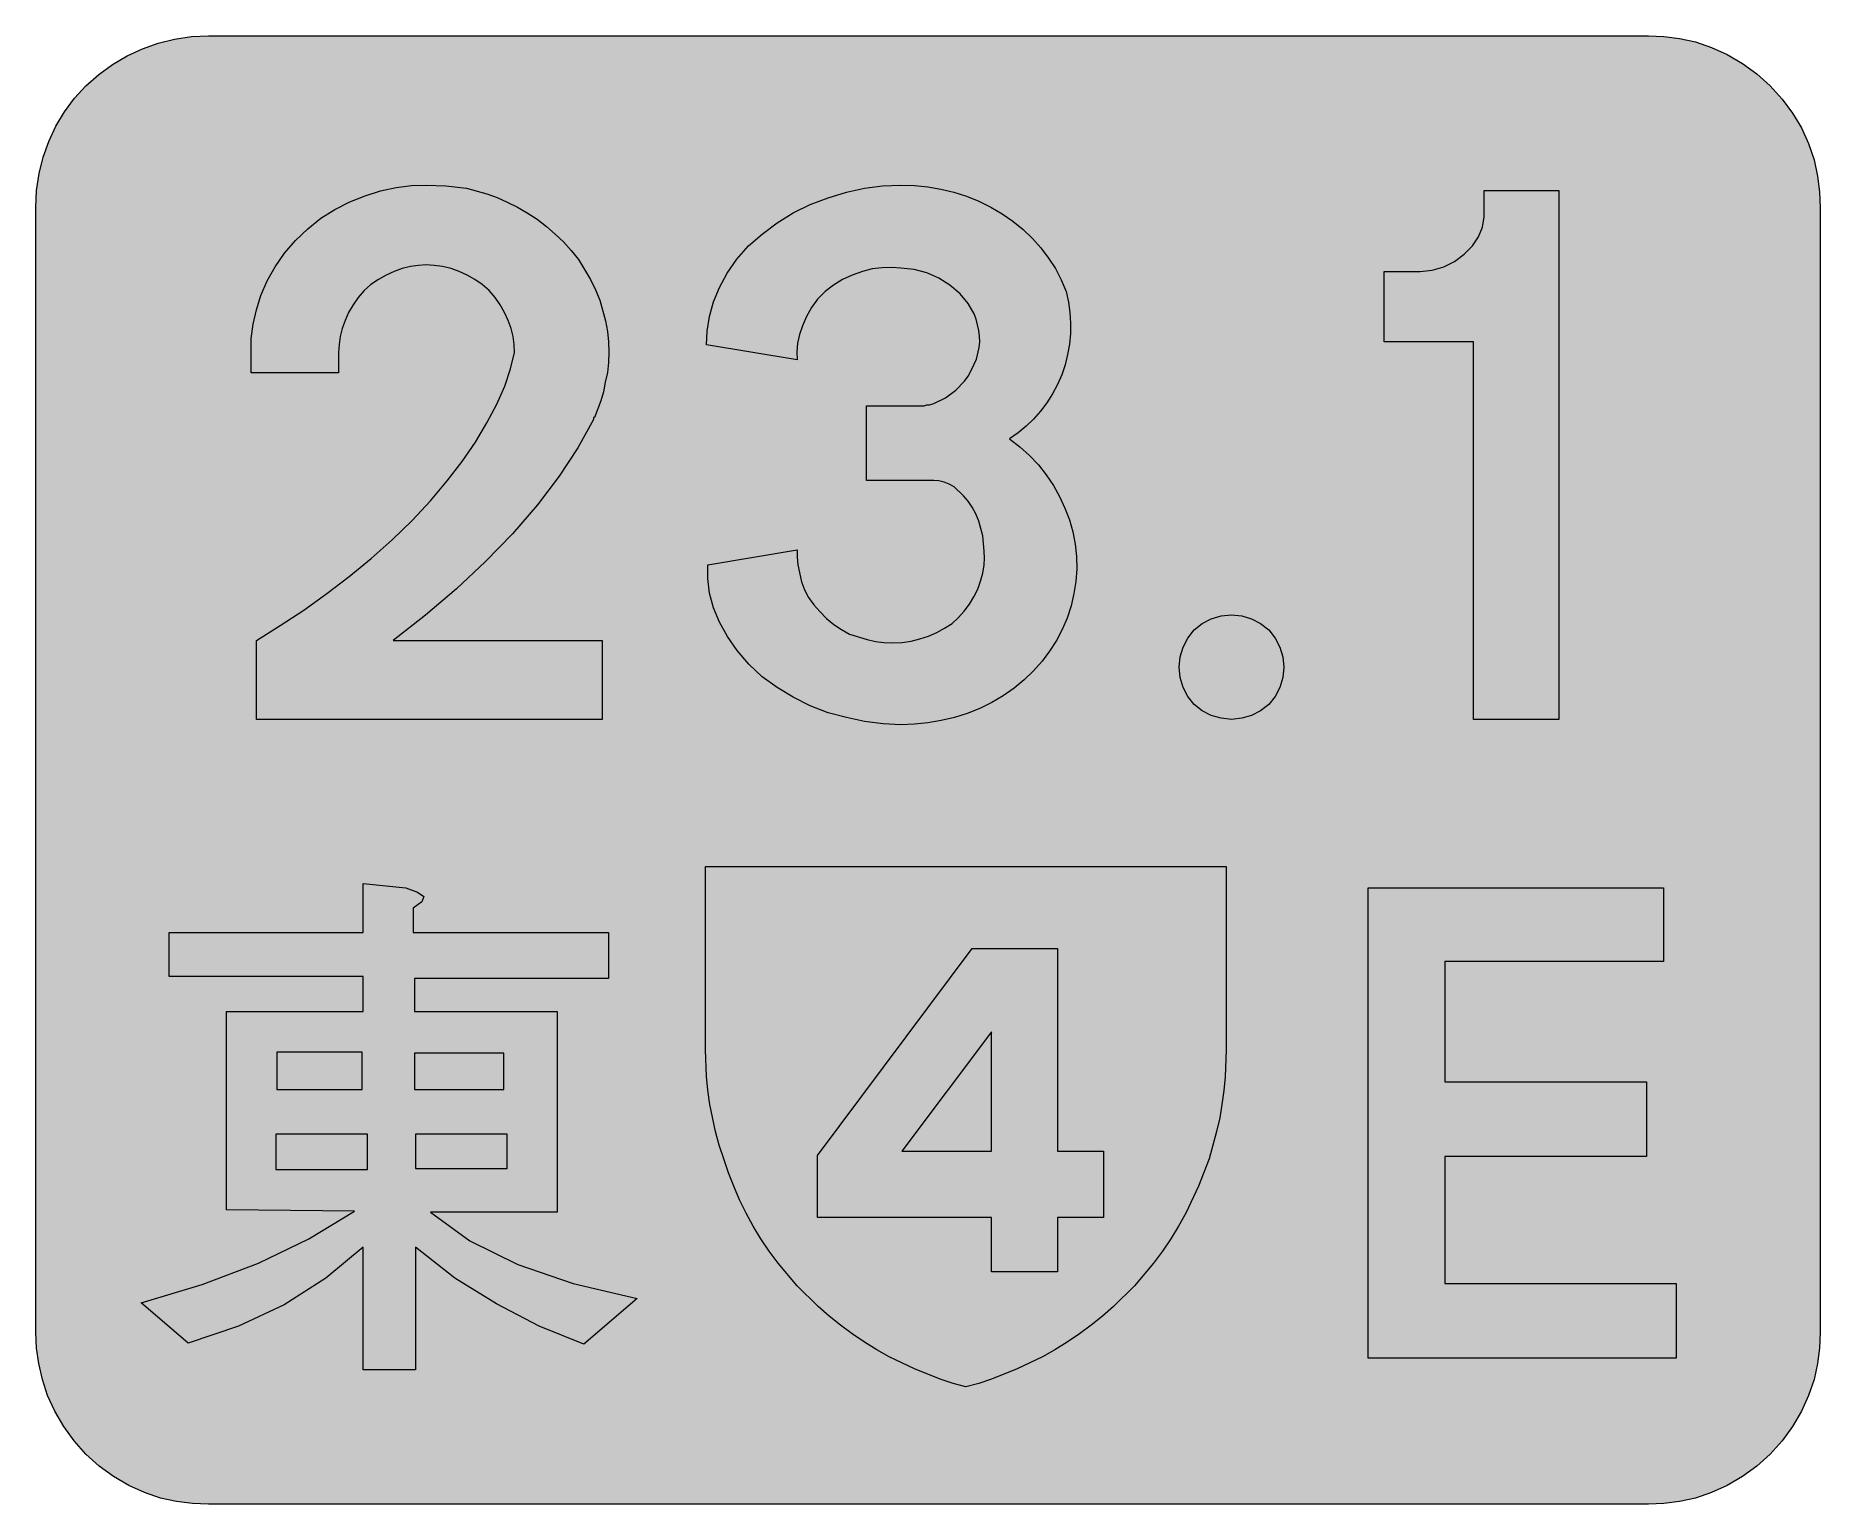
# Model space of a CAD drawing. Header units: metres. Extents: x 135 to 436, y 12 to 260.
import ezdxf

# ---------------------------------------------------------------- set-up
doc = ezdxf.new("R2010")
doc.units = ezdxf.units.M
for name, color, linetype, true_color in [('FILL_BLACK_000000', 7, 'Continuous', 0x000000), ('FILL_BLUE_0000FF', 7, 'Continuous', 0x0000ff), ('FILL_WHITE_FFFFFF', 7, 'Continuous', 0xffffff), ('FILL_YELLOW_FFFF00', 7, 'Continuous', 0xffff00)]:
    doc.layers.add(name, color=color, linetype=linetype, true_color=true_color)

msp = doc.modelspace()

# ---------------------------------------------------------------- hatches: boundary and pattern name
at = {"layer": 'FILL_BLACK_000000', "true_color": 0x000000}
h = msp.add_hatch(color=7, dxfattribs=at)
h.dxf.hatch_style = 1
h.paths.add_polyline_path([(314.82, 60.48), (307.08, 60.48), (307.08, 51.3), (295.92, 51.3), (295.92, 60.48), (266.58, 60.48), (266.58, 70.92), (292.68, 105.84), (307.08, 105.84), (307.08, 71.64), (314.82, 71.64), (314.82, 60.48)])
h.paths.add_polyline_path([(295.92, 71.64), (295.92, 91.8), (280.8, 71.64), (295.92, 71.64)], flags=16)
at = {"layer": 'FILL_BLUE_0000FF', "true_color": 0x0000ff}
h = msp.add_hatch(color=7, dxfattribs=at)
h.dxf.hatch_style = 1
h.paths.add_polyline_path([(406.8, 259.92), (409.4, 259.81), (412.04, 259.47), (414.72, 258.86), (417.42, 257.94), (420.08, 256.72), (422.64, 255.24), (425.06, 253.48), (427.32, 251.46), (429.34, 249.23), (431.1, 246.87), (432.58, 244.37), (433.8, 241.74), (434.72, 238.94), (435.33, 236.2), (435.67, 233.54), (435.78, 230.94), (435.78, 41.04), (435.67, 38.44), (435.33, 35.8), (434.72, 33.12), (433.8, 30.42), (432.58, 27.76), (431.1, 25.2), (429.34, 22.78), (427.32, 20.52), (425.06, 18.49), (422.64, 16.74), (420.08, 15.25), (417.42, 14.04), (414.72, 13.12), (412.04, 12.51), (409.4, 12.17), (406.8, 12.06), (163.8, 12.06), (161.1, 12.17), (158.4, 12.51), (155.7, 13.12), (153, 14.04), (150.34, 15.25), (147.78, 16.74), (145.36, 18.49), (143.1, 20.52), (141.15, 22.78), (139.39, 25.2), (137.86, 27.76), (136.62, 30.42), (135.78, 33.12), (135.16, 35.8), (134.77, 38.44), (134.64, 41.04), (134.64, 230.94), (134.78, 233.82), (135.2, 236.65), (135.89, 239.41), (136.84, 242.08), (138.05, 244.64), (139.5, 247.06), (141.19, 249.35), (143.1, 251.46), (145.27, 253.37), (147.6, 255.06), (150.06, 256.51), (152.64, 257.71), (155.32, 258.67), (158.08, 259.36), (160.92, 259.78), (163.8, 259.92), (406.8, 259.92)])
at = {"layer": 'FILL_WHITE_FFFFFF', "true_color": 0xffffff}
h = msp.add_hatch(color=7, dxfattribs=at)
h.dxf.hatch_style = 1
h.paths.add_polyline_path([(171, 203.04), (171, 208.8), (171.35, 211.23), (171.88, 213.66), (172.65, 216.09), (173.7, 218.52), (175.05, 220.91), (176.65, 223.2), (178.48, 225.35), (180.54, 227.34), (182.77, 229.1), (185.13, 230.6), (187.63, 231.87), (190.26, 232.92), (192.85, 233.73), (195.46, 234.29), (198.03, 234.62), (200.52, 234.72), (203.87, 234.58), (207.36, 234.18), (210.78, 233.21), (212.52, 232.59), (214.2, 231.84), (215.92, 230.99), (217.6, 230.04), (219.24, 228.95), (220.86, 227.7), (222.31, 226.45), (223.69, 225.11), (225.01, 223.68), (226.26, 222.12), (228.26, 218.77), (229.12, 217.03), (229.86, 215.28), (230.78, 211.77), (231.1, 210.01), (231.3, 208.26), (231.37, 206.51), (231.3, 204.77), (231.1, 203.07), (230.76, 201.42), (230.43, 199.83), (229.99, 198.31), (228.96, 195.48), (228.78, 195.48), (228.78, 195.12), (226.11, 190.36), (222.95, 185.56), (219.29, 180.72), (215.1, 175.86), (210.56, 171.17), (205.63, 166.59), (200.39, 162.14), (194.94, 157.86), (230.22, 157.86), (230.22, 144.54), (171.9, 144.54), (171.9, 157.86), (175.92, 160.36), (179.86, 162.99), (183.75, 165.76), (187.56, 168.66), (191.27, 171.69), (194.8, 174.85), (198.14, 178.1), (201.24, 181.44), (204.07, 184.78), (206.62, 188.08), (208.86, 191.34), (210.78, 194.58), (212.47, 197.75), (213.79, 200.79), (214.78, 203.69), (215.46, 206.46), (215.39, 207.81), (215.19, 209.16), (214.85, 210.51), (214.38, 211.86), (213.77, 213.2), (213.03, 214.51), (212.15, 215.76), (211.14, 216.9), (210, 217.91), (208.75, 218.79), (207.44, 219.53), (206.1, 220.14), (204.72, 220.61), (203.31, 220.95), (201.9, 221.15), (200.52, 221.22), (199.25, 221.15), (197.89, 220.95), (196.5, 220.61), (195.12, 220.14), (193.78, 219.53), (192.46, 218.79), (191.22, 217.91), (190.08, 216.9), (189.07, 215.76), (188.19, 214.51), (187.45, 213.2), (186.84, 211.86), (186.37, 210.51), (186.03, 209.16), (185.83, 207.81), (185.76, 206.46), (185.76, 203.04), (171, 203.04)])
h = msp.add_hatch(color=7, dxfattribs=at)
h.dxf.hatch_style = 1
h.paths.add_polyline_path([(294.73, 171.75), (294.7, 172.93), (294.48, 175.5), (293.78, 178), (293.29, 179.22), (292.68, 180.36), (291.97, 181.38), (291.22, 182.27), (289.62, 183.78), (288.78, 184.25), (287.91, 184.59), (287.04, 184.79), (286.2, 184.86), (274.86, 184.86), (274.86, 197.46), (284.58, 197.46), (285.03, 197.62), (285.48, 197.64), (286.2, 197.82), (288.15, 198.79), (289.89, 200.07), (291.36, 201.62), (291.98, 202.48), (292.5, 203.4), (293.38, 205.32), (293.85, 207.27), (293.93, 208.25), (293.92, 209.22), (293.8, 210.19), (293.58, 211.14), (293.33, 212.08), (292.98, 212.99), (291.98, 214.74), (290.62, 216.35), (288.9, 217.8), (287.05, 219.01), (285.03, 219.91), (282.88, 220.48), (280.62, 220.68), (279.08, 220.77), (277.45, 220.75), (275.79, 220.55), (274.14, 220.14), (272.42, 219.53), (270.79, 218.77), (269.25, 217.84), (267.84, 216.72), (266.59, 215.44), (265.54, 214.04), (264.7, 212.54), (264.06, 210.96), (263.51, 209.48), (263.2, 208.01), (263.1, 206.58), (263.16, 205.2), (247.86, 207.72), (247.97, 210.07), (248.33, 212.51), (249, 214.98), (250.02, 217.44), (251.3, 219.86), (252.94, 222.21), (254.93, 224.43), (257.22, 226.44), (259.75, 228.36), (262.46, 230.04), (265.35, 231.45), (268.38, 232.56), (271.44, 233.5), (274.5, 234.18), (277.56, 234.58), (280.62, 234.72), (282.91, 234.64), (285.16, 234.42), (287.39, 234.04), (289.57, 233.5), (291.71, 232.82), (293.78, 231.99), (295.79, 231), (297.72, 229.86), (299.55, 228.59), (301.26, 227.2), (302.83, 225.7), (304.27, 224.1), (305.56, 222.4), (306.71, 220.6), (307.69, 218.7), (308.52, 216.72), (308.92, 214.96), (309.17, 213.18), (309.27, 211.41), (309.24, 209.63), (309.07, 207.87), (308.77, 206.11), (308.35, 204.38), (307.8, 202.68), (307.07, 201.03), (306.22, 199.45), (305.26, 197.95), (304.2, 196.54), (303.04, 195.22), (301.78, 194), (300.42, 192.88), (298.98, 191.88), (300.73, 190.53), (302.35, 189.06), (303.83, 187.47), (305.17, 185.78), (306.36, 184), (307.41, 182.13), (308.31, 180.2), (309.06, 178.2), (309.64, 176.16), (310.04, 174.09), (310.26, 172.01), (310.3, 169.92), (310.16, 167.83), (309.84, 165.75), (309.36, 163.68), (308.7, 161.64), (307.87, 159.71), (306.89, 157.84), (305.74, 156.04), (304.45, 154.33), (303.01, 152.71), (301.44, 151.19), (299.73, 149.78), (297.9, 148.5), (295.96, 147.36), (293.93, 146.37), (291.83, 145.54), (289.66, 144.85), (287.45, 144.32), (285.19, 143.94), (282.91, 143.72), (280.62, 143.64), (277.63, 143.77), (274.5, 144.18), (271.44, 144.83), (268.38, 145.62), (265.35, 146.83), (262.46, 148.27), (259.75, 149.92), (257.22, 151.74), (254.96, 153.86), (253.01, 156.13), (251.37, 158.5), (250.02, 160.92), (249, 163.38), (248.35, 165.85), (248.05, 168.29), (248.04, 170.64), (263.16, 173.16), (263.12, 171.91), (263.25, 170.59), (263.88, 167.76), (264.38, 166.42), (265.07, 165.1), (265.93, 163.86), (266.94, 162.72), (268.08, 161.57), (269.32, 160.56), (270.64, 159.68), (271.98, 158.94), (274.93, 158.02), (276.36, 157.7), (277.74, 157.5), (279.29, 157.44), (280.83, 157.53), (282.35, 157.75), (283.84, 158.11), (285.28, 158.59), (286.68, 159.2), (288, 159.91), (289.26, 160.74), (290.36, 161.73), (291.34, 162.82), (292.22, 163.98), (292.97, 165.22), (293.6, 166.51), (294.09, 167.85), (294.45, 169.23), (294.66, 170.64), (294.73, 171.75)])
h = msp.add_hatch(color=7, dxfattribs=at)
h.dxf.hatch_style = 1
h.paths.add_polyline_path([(377.28, 144.54), (377.28, 208.26), (362.16, 208.26), (362.16, 220.14), (368.28, 220.14), (370.29, 220.34), (372.24, 220.9), (374.05, 221.81), (375.66, 223.02), (377.08, 224.43), (378.11, 225.97), (378.77, 227.6), (379.08, 229.32), (379.08, 233.82), (391.68, 233.82), (391.68, 144.54), (377.28, 144.54)])
h = msp.add_hatch(color=7, dxfattribs=at)
h.dxf.hatch_style = 1
h.paths.add_polyline_path([(345.07, 151.62), (344.59, 149.94), (343.8, 148.4), (342.72, 147.06), (341.31, 145.98), (339.77, 145.19), (338.14, 144.71), (336.42, 144.54), (334.68, 144.71), (333, 145.19), (331.46, 145.98), (330.12, 147.06), (329.04, 148.4), (328.25, 149.94), (327.77, 151.62), (327.6, 153.36), (327.77, 155.08), (328.25, 156.71), (329.04, 158.25), (330.12, 159.66), (331.46, 160.74), (333, 161.53), (334.68, 162.01), (336.42, 162.18), (338.14, 162.01), (339.77, 161.53), (341.31, 160.74), (342.72, 159.66), (343.8, 158.25), (344.59, 156.71), (345.07, 155.08), (345.24, 153.36), (345.07, 151.62)])
h = msp.add_hatch(color=7, dxfattribs=at)
h.dxf.hatch_style = 1
h.paths.add_polyline_path([(198.36, 112.68), (198.36, 108.54), (231.3, 108.54), (231.3, 100.8), (198.54, 100.8), (198.54, 95.22), (222.66, 95.22), (222.66, 61.38), (201.24, 61.38), (207.9, 56.52), (216, 52.56), (225.36, 49.32), (236.16, 46.8), (227.16, 39.06), (219.6, 42.12), (212.4, 45.9), (205.38, 50.22), (198.72, 55.44), (198.72, 34.74), (189.9, 34.74), (189.9, 55.44), (183.6, 50.22), (176.58, 45.72), (168.84, 42.12), (160.38, 39.24), (152.46, 46.08), (162.72, 49.14), (172.26, 52.74), (180.72, 56.88), (188.46, 61.56), (166.86, 61.74), (166.86, 95.22), (189.9, 95.22), (189.9, 101.16), (157.14, 101.16), (157.14, 108.54), (189.9, 108.54), (189.9, 116.82), (197.1, 116.1), (199.08, 115.38), (200.16, 114.66), (199.8, 113.76), (198.36, 112.68)])
h.paths.add_polyline_path([(189.72, 82.08), (189.72, 88.38), (175.32, 88.38), (175.32, 82.08), (189.72, 82.08)], flags=16)
h.paths.add_polyline_path([(198.72, 68.76), (214.2, 68.76), (214.2, 74.52), (198.72, 74.52), (198.72, 68.76)], flags=16)
h.paths.add_polyline_path([(198.54, 88.2), (198.54, 82.08), (213.66, 82.08), (213.66, 88.2), (198.54, 88.2)], flags=16)
h.paths.add_polyline_path([(190.62, 74.52), (175.14, 74.52), (175.14, 68.58), (190.62, 68.58), (190.62, 74.52)], flags=16)
h = msp.add_hatch(color=7, dxfattribs=at)
h.dxf.hatch_style = 1
h.paths.add_polyline_path([(359.46, 116.1), (409.32, 116.1), (409.32, 103.68), (372.42, 103.68), (372.42, 83.34), (406.44, 83.34), (406.44, 70.74), (372.42, 70.74), (372.42, 49.32), (411.48, 49.32), (411.48, 36.72), (359.46, 36.72), (359.46, 116.1)])
at = {"layer": 'FILL_YELLOW_FFFF00', "true_color": 0xffff00}
h = msp.add_hatch(color=7, dxfattribs=at)
h.dxf.hatch_style = 1
h.paths.add_polyline_path([(289.44, 32.46), (287.28, 33.19), (282.96, 34.92), (278.66, 36.97), (276.56, 38.13), (274.5, 39.42), (272.44, 40.81), (270.45, 42.29), (268.53, 43.84), (266.67, 45.47), (263.16, 48.96), (259.92, 52.74), (258.42, 54.79), (257.02, 56.89), (255.72, 59.03), (254.52, 61.22), (253.42, 63.45), (252.43, 65.73), (251.53, 68.03), (250.74, 70.38), (249.99, 72.68), (249.37, 74.97), (248.4, 79.56), (248.06, 81.96), (247.84, 84.29), (247.68, 88.74), (247.68, 119.7), (335.52, 119.7), (335.52, 88.74), (335.36, 84.22), (335.14, 81.88), (334.8, 79.56), (334.44, 77.26), (333.92, 74.97), (332.64, 70.38), (330.85, 65.73), (328.7, 61.22), (327.49, 59.03), (326.19, 56.89), (324.78, 54.79), (323.28, 52.74), (320.04, 48.96), (316.53, 45.47), (314.67, 43.84), (312.75, 42.29), (310.76, 40.81), (308.7, 39.42), (306.64, 38.13), (304.54, 36.97), (300.24, 34.92), (295.92, 33.19), (293.76, 32.46), (291.6, 31.86), (289.44, 32.46)])

# ---------------------------------------------------------------- linework, layer by layer
at = {"layer": 'FILL_BLACK_000000', "lineweight": 0, "true_color": 0x000000}
for points in [[(314.82, 60.48), (307.08, 60.48), (307.08, 51.3), (295.92, 51.3), (295.92, 60.48), (266.58, 60.48), (266.58, 70.92), (292.68, 105.84), (307.08, 105.84), (307.08, 71.64), (314.82, 71.64)], [(295.92, 71.64), (295.92, 91.8), (280.8, 71.64)]]:
    msp.add_lwpolyline(points, close=True, dxfattribs=at)
at = {"layer": 'FILL_BLUE_0000FF', "lineweight": 0, "true_color": 0x0000ff}
msp.add_lwpolyline([(406.8, 259.92), (409.4, 259.81), (412.04, 259.47), (414.72, 258.86), (417.42, 257.94), (420.08, 256.72), (422.64, 255.24), (425.06, 253.48), (427.32, 251.46), (429.34, 249.23), (431.1, 246.87), (432.58, 244.37), (433.8, 241.74), (434.72, 238.94), (435.33, 236.2), (435.67, 233.54), (435.78, 230.94), (435.78, 41.04), (435.67, 38.44), (435.33, 35.8), (434.72, 33.12), (433.8, 30.42), (432.58, 27.76), (431.1, 25.2), (429.34, 22.78), (427.32, 20.52), (425.06, 18.49), (422.64, 16.74), (420.08, 15.25), (417.42, 14.04), (414.72, 13.12), (412.04, 12.51), (409.4, 12.17), (406.8, 12.06), (163.8, 12.06), (161.1, 12.17), (158.4, 12.51), (155.7, 13.12), (153, 14.04), (150.34, 15.25), (147.78, 16.74), (145.36, 18.49), (143.1, 20.52), (141.15, 22.78), (139.39, 25.2), (137.86, 27.76), (136.62, 30.42), (135.78, 33.12), (135.16, 35.8), (134.77, 38.44), (134.64, 41.04), (134.64, 230.94), (134.78, 233.82), (135.2, 236.65), (135.89, 239.41), (136.84, 242.08), (138.05, 244.64), (139.5, 247.06), (141.19, 249.35), (143.1, 251.46), (145.27, 253.37), (147.6, 255.06), (150.06, 256.51), (152.64, 257.71), (155.32, 258.67), (158.08, 259.36), (160.92, 259.78), (163.8, 259.92)], close=True, dxfattribs=at)
at = {"layer": 'FILL_WHITE_FFFFFF', "lineweight": 0, "true_color": 0xffffff}
for points in [[(171, 203.04), (171, 208.8), (171.35, 211.23), (171.88, 213.66), (172.65, 216.09), (173.7, 218.52), (175.05, 220.91), (176.65, 223.2), (178.48, 225.35), (180.54, 227.34), (182.77, 229.1), (185.13, 230.6), (187.63, 231.87), (190.26, 232.92), (192.85, 233.73), (195.46, 234.29), (198.03, 234.62), (200.52, 234.72), (203.87, 234.58), (207.36, 234.18), (210.78, 233.21), (212.52, 232.59), (214.2, 231.84), (215.92, 230.99), (217.6, 230.04), (219.24, 228.95), (220.86, 227.7), (222.31, 226.45), (223.69, 225.11), (225.01, 223.68), (226.26, 222.12), (228.26, 218.77), (229.12, 217.03), (229.86, 215.28), (230.78, 211.77), (231.1, 210.01), (231.3, 208.26), (231.37, 206.51), (231.3, 204.77), (231.1, 203.07), (230.76, 201.42), (230.43, 199.83), (229.99, 198.31), (228.96, 195.48), (228.78, 195.48), (228.78, 195.12), (226.11, 190.36), (222.95, 185.56), (219.29, 180.72), (215.1, 175.86), (210.56, 171.17), (205.63, 166.59), (200.39, 162.14), (194.94, 157.86), (230.22, 157.86), (230.22, 144.54), (171.9, 144.54), (171.9, 157.86), (175.92, 160.36), (179.86, 162.99), (183.75, 165.76), (187.56, 168.66), (191.27, 171.69), (194.8, 174.85), (198.14, 178.1), (201.24, 181.44), (204.07, 184.78), (206.62, 188.08), (208.86, 191.34), (210.78, 194.58), (212.47, 197.75), (213.79, 200.79), (214.78, 203.69), (215.46, 206.46), (215.39, 207.81), (215.19, 209.16), (214.85, 210.51), (214.38, 211.86), (213.77, 213.2), (213.03, 214.51), (212.15, 215.76), (211.14, 216.9), (210, 217.91), (208.75, 218.79), (207.44, 219.53), (206.1, 220.14), (204.72, 220.61), (203.31, 220.95), (201.9, 221.15), (200.52, 221.22), (199.25, 221.15), (197.89, 220.95), (196.5, 220.61), (195.12, 220.14), (193.78, 219.53), (192.46, 218.79), (191.22, 217.91), (190.08, 216.9), (189.07, 215.76), (188.19, 214.51), (187.45, 213.2), (186.84, 211.86), (186.37, 210.51), (186.03, 209.16), (185.83, 207.81), (185.76, 206.46), (185.76, 203.04)], [(294.73, 171.75), (294.7, 172.93), (294.48, 175.5), (293.78, 178), (293.29, 179.22), (292.68, 180.36), (291.97, 181.38), (291.22, 182.27), (289.62, 183.78), (288.78, 184.25), (287.91, 184.59), (287.04, 184.79), (286.2, 184.86), (274.86, 184.86), (274.86, 197.46), (284.58, 197.46), (285.03, 197.62), (285.48, 197.64), (286.2, 197.82), (288.15, 198.79), (289.89, 200.07), (291.36, 201.62), (291.98, 202.48), (292.5, 203.4), (293.38, 205.32), (293.85, 207.27), (293.93, 208.25), (293.92, 209.22), (293.8, 210.19), (293.58, 211.14), (293.33, 212.08), (292.98, 212.99), (291.98, 214.74), (290.62, 216.35), (288.9, 217.8), (287.05, 219.01), (285.03, 219.91), (282.88, 220.48), (280.62, 220.68), (279.08, 220.77), (277.45, 220.75), (275.79, 220.55), (274.14, 220.14), (272.42, 219.53), (270.79, 218.77), (269.25, 217.84), (267.84, 216.72), (266.59, 215.44), (265.54, 214.04), (264.7, 212.54), (264.06, 210.96), (263.51, 209.48), (263.2, 208.01), (263.1, 206.58), (263.16, 205.2), (247.86, 207.72), (247.97, 210.07), (248.33, 212.51), (249, 214.98), (250.02, 217.44), (251.3, 219.86), (252.94, 222.21), (254.93, 224.43), (257.22, 226.44), (259.75, 228.36), (262.46, 230.04), (265.35, 231.45), (268.38, 232.56), (271.44, 233.5), (274.5, 234.18), (277.56, 234.58), (280.62, 234.72), (282.91, 234.64), (285.16, 234.42), (287.39, 234.04), (289.57, 233.5), (291.71, 232.82), (293.78, 231.99), (295.79, 231), (297.72, 229.86), (299.55, 228.59), (301.26, 227.2), (302.83, 225.7), (304.27, 224.1), (305.56, 222.4), (306.71, 220.6), (307.69, 218.7), (308.52, 216.72), (308.92, 214.96), (309.17, 213.18), (309.27, 211.41), (309.24, 209.63), (309.07, 207.87), (308.77, 206.11), (308.35, 204.38), (307.8, 202.68), (307.07, 201.03), (306.22, 199.45), (305.26, 197.95), (304.2, 196.54), (303.04, 195.22), (301.78, 194), (300.42, 192.88), (298.98, 191.88), (300.73, 190.53), (302.35, 189.06), (303.83, 187.47), (305.17, 185.78), (306.36, 184), (307.41, 182.13), (308.31, 180.2), (309.06, 178.2), (309.64, 176.16), (310.04, 174.09), (310.26, 172.01), (310.3, 169.92), (310.16, 167.83), (309.84, 165.75), (309.36, 163.68), (308.7, 161.64), (307.87, 159.71), (306.89, 157.84), (305.74, 156.04), (304.45, 154.33), (303.01, 152.71), (301.44, 151.19), (299.73, 149.78), (297.9, 148.5), (295.96, 147.36), (293.93, 146.37), (291.83, 145.54), (289.66, 144.85), (287.45, 144.32), (285.19, 143.94), (282.91, 143.72), (280.62, 143.64), (277.63, 143.77), (274.5, 144.18), (271.44, 144.83), (268.38, 145.62), (265.35, 146.83), (262.46, 148.27), (259.75, 149.92), (257.22, 151.74), (254.96, 153.86), (253.01, 156.13), (251.37, 158.5), (250.02, 160.92), (249, 163.38), (248.35, 165.85), (248.05, 168.29), (248.04, 170.64), (263.16, 173.16), (263.12, 171.91), (263.25, 170.59), (263.88, 167.76), (264.38, 166.42), (265.07, 165.1), (265.93, 163.86), (266.94, 162.72), (268.08, 161.57), (269.32, 160.56), (270.64, 159.68), (271.98, 158.94), (274.93, 158.02), (276.36, 157.7), (277.74, 157.5), (279.29, 157.44), (280.83, 157.53), (282.35, 157.75), (283.84, 158.11), (285.28, 158.59), (286.68, 159.2), (288, 159.91), (289.26, 160.74), (290.36, 161.73), (291.34, 162.82), (292.22, 163.98), (292.97, 165.22), (293.6, 166.51), (294.09, 167.85), (294.45, 169.23), (294.66, 170.64)], [(377.28, 144.54), (377.28, 208.26), (362.16, 208.26), (362.16, 220.14), (368.28, 220.14), (370.29, 220.34), (372.24, 220.9), (374.05, 221.81), (375.66, 223.02), (377.08, 224.43), (378.11, 225.97), (378.77, 227.6), (379.08, 229.32), (379.08, 233.82), (391.68, 233.82), (391.68, 144.54)], [(345.07, 151.62), (344.59, 149.94), (343.8, 148.4), (342.72, 147.06), (341.31, 145.98), (339.77, 145.19), (338.14, 144.71), (336.42, 144.54), (334.68, 144.71), (333, 145.19), (331.46, 145.98), (330.12, 147.06), (329.04, 148.4), (328.25, 149.94), (327.77, 151.62), (327.6, 153.36), (327.77, 155.08), (328.25, 156.71), (329.04, 158.25), (330.12, 159.66), (331.46, 160.74), (333, 161.53), (334.68, 162.01), (336.42, 162.18), (338.14, 162.01), (339.77, 161.53), (341.31, 160.74), (342.72, 159.66), (343.8, 158.25), (344.59, 156.71), (345.07, 155.08), (345.24, 153.36)], [(198.36, 112.68), (198.36, 108.54), (231.3, 108.54), (231.3, 100.8), (198.54, 100.8), (198.54, 95.22), (222.66, 95.22), (222.66, 61.38), (201.24, 61.38), (207.9, 56.52), (216, 52.56), (225.36, 49.32), (236.16, 46.8), (227.16, 39.06), (219.6, 42.12), (212.4, 45.9), (205.38, 50.22), (198.72, 55.44), (198.72, 34.74), (189.9, 34.74), (189.9, 55.44), (183.6, 50.22), (176.58, 45.72), (168.84, 42.12), (160.38, 39.24), (152.46, 46.08), (162.72, 49.14), (172.26, 52.74), (180.72, 56.88), (188.46, 61.56), (166.86, 61.74), (166.86, 95.22), (189.9, 95.22), (189.9, 101.16), (157.14, 101.16), (157.14, 108.54), (189.9, 108.54), (189.9, 116.82), (197.1, 116.1), (199.08, 115.38), (200.16, 114.66), (199.8, 113.76)], [(359.46, 116.1), (409.32, 116.1), (409.32, 103.68), (372.42, 103.68), (372.42, 83.34), (406.44, 83.34), (406.44, 70.74), (372.42, 70.74), (372.42, 49.32), (411.48, 49.32), (411.48, 36.72), (359.46, 36.72)], [(189.72, 82.08), (189.72, 88.38), (175.32, 88.38), (175.32, 82.08)], [(198.54, 88.2), (198.54, 82.08), (213.66, 82.08), (213.66, 88.2)], [(190.62, 74.52), (175.14, 74.52), (175.14, 68.58), (190.62, 68.58)], [(198.72, 68.76), (214.2, 68.76), (214.2, 74.52), (198.72, 74.52)]]:
    msp.add_lwpolyline(points, close=True, dxfattribs=at)
at = {"layer": 'FILL_YELLOW_FFFF00', "lineweight": 0, "true_color": 0xffff00}
msp.add_lwpolyline([(289.44, 32.46), (287.28, 33.19), (282.96, 34.92), (278.66, 36.97), (276.56, 38.13), (274.5, 39.42), (272.44, 40.81), (270.45, 42.29), (268.53, 43.84), (266.67, 45.47), (263.16, 48.96), (259.92, 52.74), (258.42, 54.79), (257.02, 56.89), (255.72, 59.03), (254.52, 61.22), (253.42, 63.45), (252.43, 65.73), (251.53, 68.03), (250.74, 70.38), (249.99, 72.68), (249.37, 74.97), (248.4, 79.56), (248.06, 81.96), (247.84, 84.29), (247.68, 88.74), (247.68, 119.7), (335.52, 119.7), (335.52, 88.74), (335.36, 84.22), (335.14, 81.88), (334.8, 79.56), (334.44, 77.26), (333.92, 74.97), (332.64, 70.38), (330.85, 65.73), (328.7, 61.22), (327.49, 59.03), (326.19, 56.89), (324.78, 54.79), (323.28, 52.74), (320.04, 48.96), (316.53, 45.47), (314.67, 43.84), (312.75, 42.29), (310.76, 40.81), (308.7, 39.42), (306.64, 38.13), (304.54, 36.97), (300.24, 34.92), (295.92, 33.19), (293.76, 32.46), (291.6, 31.86)], close=True, dxfattribs=at)

doc.saveas('drawing.dxf')
